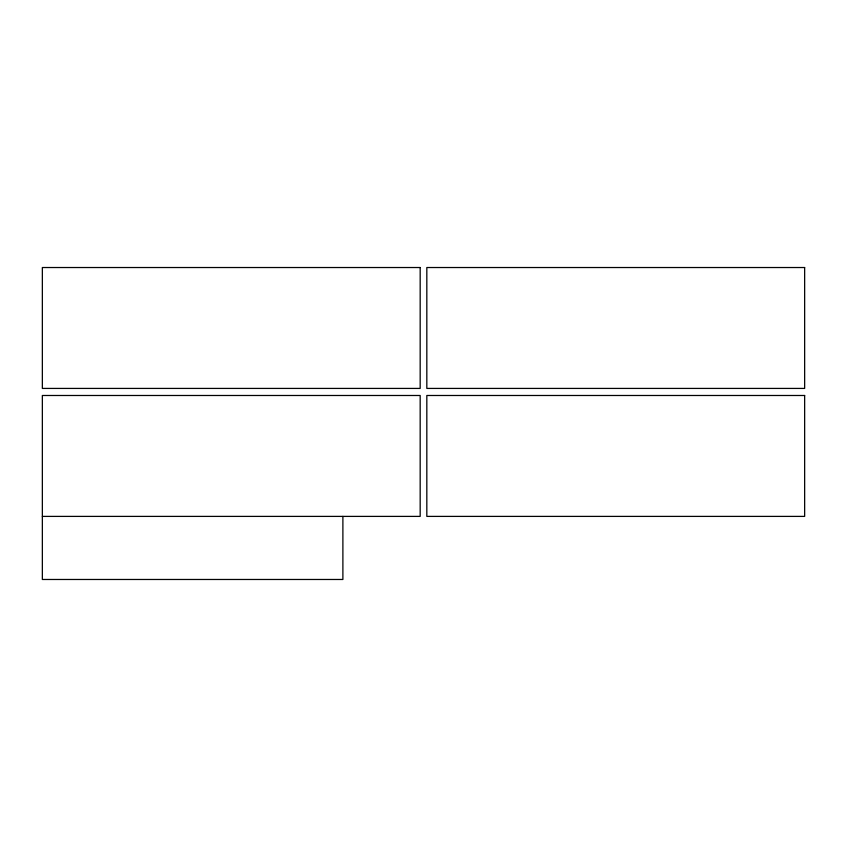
<?xml version="1.0" encoding="UTF-8"?>
<svg xmlns="http://www.w3.org/2000/svg" width="847" height="847" viewBox="0 0 847 847"><rect width="100%" height="100%" fill="white"/><g stroke="black" fill="none" stroke-linecap="round" stroke-linejoin="round"><path stroke-width="1.27" d="M42.35 516.395L420.176 516.395L420.176 395.485L42.35 395.485L42.35 579.475L342.887 579.475L342.887 516.395M420.176 267.525L42.35 267.525L42.35 388.424L420.176 388.424L420.176 267.525M804.65 267.525L426.824 267.525L426.824 388.424L804.65 388.424L804.65 267.525M804.65 395.485L426.824 395.485L426.824 516.395L804.65 516.395L804.65 395.485"/></g></svg>
